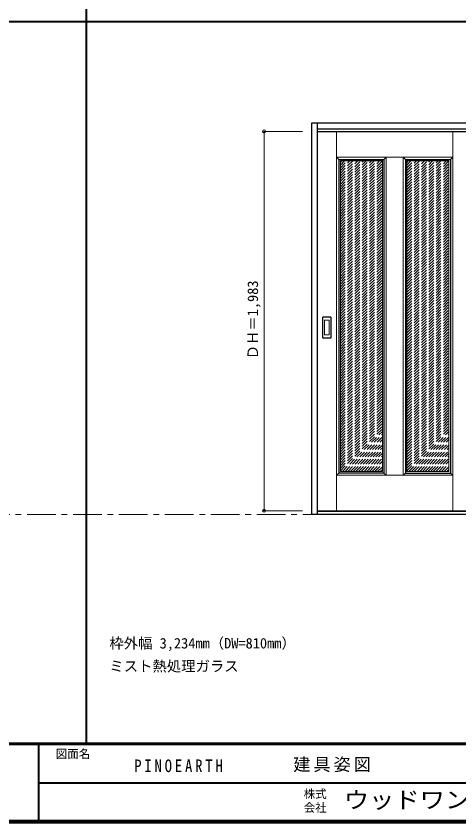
# Model space of a CAD drawing. Units: millimetres, scale not verified. Extents: x -6000 to 5700, y -4307 to 4260.
# Drawn here: x -267 to 2046, y -4205 to 12 of the extents above; entities that cross this region are included whole.
import ezdxf
from ezdxf.enums import TextEntityAlignment as Align

# ---------------------------------------------------------------- set-up
doc = ezdxf.new("R2010")
doc.units = ezdxf.units.MM
doc.header["$LTSCALE"] = 30
doc.header["$PDMODE"] = 32
doc.header["$PDSIZE"] = 15
doc.linetypes.add('CHAIN1', pattern=[8, 5, -1, 1, -1])
doc.linetypes.add('DASHED1', pattern=[1.8, 1.2, -0.6])
for name, color, linetype, lineweight in [('0-2_扉', 3, 'Continuous', 25), ('0-3_仕上げ', 7, 'Continuous', 18), ('0-4_枠', 3, 'Continuous', 25), ('0-6_引手', 3, 'Continuous', 25), ('0-B_寸法', 7, 'Continuous', 9), ('0-C_ハッチ', 4, 'DASHED1', 9), ('F-1_枠', 6, 'Continuous', 40)]:
    doc.layers.add(name, color=color, linetype=linetype, lineweight=lineweight)
doc.layers.add('0-A_文字', color=7, linetype='Continuous')
doc.layers.add('F-A_文字', color=7, linetype='Continuous')
doc.styles.add('ＭＳ ゴシック', font='')
doc.styles.get('ＭＳ ゴシック').set_extended_font_data('MS Gothic')

msp = doc.modelspace()

# ---------------------------------------------------------------- linework, layer by layer
at = {"layer": '0-2_扉'}
for p, q in [((1308, -590.25), (2895, -590.25)), ((1308, -2573.25), (2895, -2573.25))]:
    msp.add_line(p, q, dxfattribs=at)
at = {"layer": '0-2_扉', "color": 4, "linetype": 'DASHED1', "lineweight": 9}
msp.add_lwpolyline([(1308, -2573.25), (1305, -2573.25), (1305, -590.25), (1308, -590.25)], dxfattribs=at)
at = {"layer": '0-3_仕上げ'}
for p, q in [((1406.5, -2573.25), (1406.5, -590.25)), ((2013.5, -2573.25), (2013.5, -590.25)), ((1406.5, -725.25), (2013.5, -725.25)), ((1406.5, -725.25), (1418.5, -737.25)), ((1666, -725.25), (1654, -737.25)), ((1666, -725.25), (1666, -2388.25)), ((1754, -725.25), (1766, -737.25)), ((1754, -725.25), (1754, -2388.25)), ((2013.5, -725.25), (2001.5, -737.25)), ((1418.5, -2376.25), (1406.5, -2388.25)), ((2013.5, -2388.25), (1406.5, -2388.25)), ((1654, -2376.25), (1666, -2388.25)), ((1766, -2376.25), (1754, -2388.25)), ((2001.5, -2376.25), (2013.5, -2388.25))]:
    msp.add_line(p, q, dxfattribs=at)
at = {"layer": '0-3_仕上げ', "color": 3, "lineweight": 25}
for p, q in [((1418.5, -737.25), (1654, -737.25)), ((1418.5, -737.25), (1418.5, -2376.25)), ((1654, -737.25), (1654, -2376.25)), ((1766, -737.25), (2001.5, -737.25)), ((1766, -737.25), (1766, -2376.25)), ((2001.5, -737.25), (2001.5, -2376.25)), ((1654, -2376.25), (1418.5, -2376.25)), ((1766, -2376.25), (2001.5, -2376.25))]:
    msp.add_line(p, q, dxfattribs=at)
at = {"layer": '0-4_枠'}
for p, q in [((1278, -546.25), (4512, -546.25)), ((1278, -2593.25), (1278, -546.25)), ((1308, -2593.25), (1308, -546.25)), ((1308, -576.25), (4482, -576.25)), ((4512, -2593.25), (1278, -2593.25)), ((4482, -2578.25), (1308, -2578.25))]:
    msp.add_line(p, q, dxfattribs=at)
at = {"layer": '0-6_引手'}
for p, q in [((1335, -1669.25), (1335, -1562.25)), ((1375.5, -1560.75), (1336.5, -1560.75)), ((1377, -1562.25), (1377, -1669.25)), ((1375.5, -1670.75), (1336.5, -1670.75))]:
    msp.add_line(p, q, dxfattribs=at)
at = {"layer": '0-6_引手', "color": 7, "lineweight": 18}
for p, q in [((1343.5, -1653.25), (1343.5, -1578.25)), ((1367, -1576.75), (1345, -1576.75)), ((1368.5, -1578.25), (1368.5, -1653.25)), ((1367, -1654.75), (1345, -1654.75))]:
    msp.add_line(p, q, dxfattribs=at)
at = {"layer": '0-6_引手'}
for centre, start, end in [((1336.5, -1562.25), 90, 180), ((1375.5, -1562.25), 0, 90), ((1336.5, -1669.25), 180, 270), ((1375.5, -1669.25), 270, 0)]:
    msp.add_arc(centre, 1.5, start, end, dxfattribs=at)
at = {"layer": '0-6_引手', "color": 7, "lineweight": 18}
for centre, start, end in [((1345, -1578.25), 90, 180), ((1367, -1578.25), 0, 90), ((1345, -1653.25), 180, 270), ((1367, -1653.25), 270, 0)]:
    msp.add_arc(centre, 1.5, start, end, dxfattribs=at)
at = {"layer": '0-B_寸法', "color": 4}
for p, q in [((1028, -590.25), (1228, -590.25)), ((1028, -590.25), (1028, -2573.25)), ((1028, -2573.25), (1228, -2573.25))]:
    msp.add_line(p, q, dxfattribs=at)
at = {"layer": '0-B_寸法'}
for p in [(1028, -590.25), (1028, -2573.25)]:
    msp.add_point(p, dxfattribs=at)
at = {"layer": '0-C_ハッチ', "linetype": 'Continuous'}
for p, q in [((1426.5, -745.25), (1646, -745.25)), ((1426.5, -745.25), (1426.5, -2368.25)), ((1646, -745.25), (1646, -2368.25)), ((1774, -745.25), (1993.5, -745.25)), ((1774, -745.25), (1774, -2368.25)), ((1993.5, -745.25), (1993.5, -2368.25)), ((1646, -2368.25), (1426.5, -2368.25)), ((1774, -2368.25), (1993.5, -2368.25))]:
    msp.add_line(p, q, dxfattribs=at)
at = {"layer": '0-C_ハッチ'}
for p, q in [((1426.5, -752.44), (1433.69, -745.25)), ((1426.5, -964.57), (1645.82, -745.25)), ((1426.5, -950.43), (1631.68, -745.25)), ((1426.5, -936.29), (1617.54, -745.25)), ((1426.5, -922.15), (1603.39, -745.25)), ((1426.5, -908), (1589.25, -745.25)), ((1426.5, -893.86), (1575.11, -745.25)), ((1426.5, -879.72), (1560.97, -745.25)), ((1426.5, -865.58), (1546.83, -745.25)), ((1426.5, -851.43), (1532.68, -745.25)), ((1426.5, -837.29), (1518.54, -745.25)), ((1426.5, -823.15), (1504.4, -745.25)), ((1426.5, -809.01), (1490.26, -745.25)), ((1426.5, -794.87), (1476.12, -745.25)), ((1426.5, -780.72), (1461.97, -745.25)), ((1426.5, -766.58), (1447.83, -745.25)), ((1774, -752.44), (1781.19, -745.25)), ((1774, -964.57), (1993.32, -745.25)), ((1774, -950.43), (1979.18, -745.25)), ((1774, -936.29), (1965.04, -745.25)), ((1774, -922.15), (1950.89, -745.25)), ((1774, -908), (1936.75, -745.25)), ((1774, -893.86), (1922.61, -745.25)), ((1774, -879.72), (1908.47, -745.25)), ((1774, -865.58), (1894.33, -745.25)), ((1774, -851.43), (1880.18, -745.25)), ((1774, -837.29), (1866.04, -745.25)), ((1774, -823.15), (1851.9, -745.25)), ((1774, -809.01), (1837.76, -745.25)), ((1774, -794.87), (1823.62, -745.25)), ((1774, -780.72), (1809.47, -745.25)), ((1774, -766.58), (1795.33, -745.25)), ((1426.5, -978.71), (1646, -759.21)), ((1426.5, -992.86), (1646, -773.36)), ((1426.5, -1007), (1646, -787.5)), ((1774, -978.71), (1993.5, -759.21)), ((1774, -992.86), (1993.5, -773.36)), ((1774, -1007), (1993.5, -787.5)), ((1426.5, -1021.14), (1646, -801.64)), ((1426.5, -1035.28), (1646, -815.78)), ((1426.5, -1049.42), (1646, -829.92)), ((1774, -1021.14), (1993.5, -801.64)), ((1774, -1035.28), (1993.5, -815.78)), ((1774, -1049.42), (1993.5, -829.92)), ((1426.5, -1063.57), (1646, -844.07)), ((1426.5, -1077.71), (1646, -858.21)), ((1426.5, -1091.85), (1646, -872.35)), ((1774, -1063.57), (1993.5, -844.07)), ((1774, -1077.71), (1993.5, -858.21)), ((1774, -1091.85), (1993.5, -872.35)), ((1426.5, -1105.99), (1646, -886.49)), ((1426.5, -1120.14), (1646, -900.64)), ((1426.5, -1134.28), (1646, -914.78)), ((1774, -1105.99), (1993.5, -886.49)), ((1774, -1120.14), (1993.5, -900.64)), ((1774, -1134.28), (1993.5, -914.78)), ((1426.5, -1148.42), (1646, -928.92)), ((1426.5, -1162.56), (1646, -943.06)), ((1426.5, -1176.7), (1646, -957.2)), ((1774, -1148.42), (1993.5, -928.92)), ((1774, -1162.56), (1993.5, -943.06)), ((1774, -1176.7), (1993.5, -957.2)), ((1426.5, -1190.85), (1646, -971.35)), ((1426.5, -1204.99), (1646, -985.49)), ((1426.5, -1219.13), (1646, -999.63)), ((1774, -1190.85), (1993.5, -971.35)), ((1774, -1204.99), (1993.5, -985.49)), ((1774, -1219.13), (1993.5, -999.63)), ((1426.5, -1233.27), (1646, -1013.77)), ((1426.5, -1247.41), (1646, -1027.91)), ((1426.5, -1261.56), (1646, -1042.06)), ((1774, -1233.27), (1993.5, -1013.77)), ((1774, -1247.41), (1993.5, -1027.91)), ((1774, -1261.56), (1993.5, -1042.06)), ((1426.5, -1275.7), (1646, -1056.2)), ((1426.5, -1289.84), (1646, -1070.34)), ((1426.5, -1303.98), (1646, -1084.48)), ((1774, -1275.7), (1993.5, -1056.2)), ((1774, -1289.84), (1993.5, -1070.34)), ((1774, -1303.98), (1993.5, -1084.48)), ((1426.5, -1318.12), (1646, -1098.62)), ((1426.5, -1332.27), (1646, -1112.77)), ((1426.5, -1346.41), (1646, -1126.91)), ((1774, -1318.12), (1993.5, -1098.62)), ((1774, -1332.27), (1993.5, -1112.77)), ((1774, -1346.41), (1993.5, -1126.91)), ((1426.5, -1360.55), (1646, -1141.05)), ((1426.5, -1374.69), (1646, -1155.19)), ((1426.5, -1388.84), (1646, -1169.34)), ((1774, -1360.55), (1993.5, -1141.05)), ((1774, -1374.69), (1993.5, -1155.19)), ((1774, -1388.84), (1993.5, -1169.34)), ((1426.5, -1402.98), (1646, -1183.48)), ((1426.5, -1417.12), (1646, -1197.62)), ((1426.5, -1431.26), (1646, -1211.76)), ((1774, -1402.98), (1993.5, -1183.48)), ((1774, -1417.12), (1993.5, -1197.62)), ((1774, -1431.26), (1993.5, -1211.76)), ((1426.5, -1445.4), (1646, -1225.9)), ((1426.5, -1459.55), (1646, -1240.05)), ((1426.5, -1473.69), (1646, -1254.19)), ((1774, -1445.4), (1993.5, -1225.9)), ((1774, -1459.55), (1993.5, -1240.05)), ((1774, -1473.69), (1993.5, -1254.19)), ((1426.5, -1487.83), (1646, -1268.33)), ((1426.5, -1501.97), (1646, -1282.47)), ((1426.5, -1516.11), (1646, -1296.61)), ((1774, -1487.83), (1993.5, -1268.33)), ((1774, -1501.97), (1993.5, -1282.47)), ((1774, -1516.11), (1993.5, -1296.61)), ((1426.5, -1530.26), (1646, -1310.76)), ((1426.5, -1544.4), (1646, -1324.9)), ((1426.5, -1558.54), (1646, -1339.04)), ((1774, -1530.26), (1993.5, -1310.76)), ((1774, -1544.4), (1993.5, -1324.9)), ((1774, -1558.54), (1993.5, -1339.04)), ((1426.5, -1572.68), (1646, -1353.18)), ((1426.5, -1586.83), (1646, -1367.33)), ((1426.5, -1600.97), (1646, -1381.47)), ((1774, -1572.68), (1993.5, -1353.18)), ((1774, -1586.83), (1993.5, -1367.33)), ((1774, -1600.97), (1993.5, -1381.47)), ((1426.5, -1615.11), (1646, -1395.61)), ((1426.5, -1629.25), (1646, -1409.75)), ((1426.5, -1643.39), (1646, -1423.89)), ((1774, -1615.11), (1993.5, -1395.61)), ((1774, -1629.25), (1993.5, -1409.75)), ((1774, -1643.39), (1993.5, -1423.89)), ((1426.5, -1657.54), (1646, -1438.04)), ((1426.5, -1671.68), (1646, -1452.18)), ((1426.5, -1685.82), (1646, -1466.32)), ((1774, -1657.54), (1993.5, -1438.04)), ((1774, -1671.68), (1993.5, -1452.18)), ((1774, -1685.82), (1993.5, -1466.32)), ((1426.5, -1699.96), (1646, -1480.46)), ((1426.5, -1714.1), (1646, -1494.6)), ((1426.5, -1728.25), (1646, -1508.75)), ((1774, -1699.96), (1993.5, -1480.46)), ((1774, -1714.1), (1993.5, -1494.6)), ((1774, -1728.25), (1993.5, -1508.75)), ((1426.5, -1742.39), (1646, -1522.89)), ((1426.5, -1756.53), (1646, -1537.03)), ((1426.5, -1770.67), (1646, -1551.17)), ((1774, -1742.39), (1993.5, -1522.89)), ((1774, -1756.53), (1993.5, -1537.03)), ((1774, -1770.67), (1993.5, -1551.17)), ((1426.5, -1784.82), (1646, -1565.32)), ((1426.5, -1798.96), (1646, -1579.46)), ((1426.5, -1813.1), (1646, -1593.6)), ((1774, -1784.82), (1993.5, -1565.32)), ((1774, -1798.96), (1993.5, -1579.46)), ((1774, -1813.1), (1993.5, -1593.6)), ((1426.5, -1827.24), (1646, -1607.74)), ((1426.5, -1841.38), (1646, -1621.88)), ((1426.5, -1855.53), (1646, -1636.03)), ((1774, -1827.24), (1993.5, -1607.74)), ((1774, -1841.38), (1993.5, -1621.88)), ((1774, -1855.53), (1993.5, -1636.03)), ((1426.5, -1869.67), (1646, -1650.17)), ((1426.5, -1883.81), (1646, -1664.31)), ((1426.5, -1897.95), (1646, -1678.45)), ((1774, -1869.67), (1993.5, -1650.17)), ((1774, -1883.81), (1993.5, -1664.31)), ((1774, -1897.95), (1993.5, -1678.45)), ((1426.5, -1912.09), (1646, -1692.59)), ((1426.5, -1926.24), (1646, -1706.74)), ((1426.5, -1940.38), (1646, -1720.88)), ((1774, -1912.09), (1993.5, -1692.59)), ((1774, -1926.24), (1993.5, -1706.74)), ((1774, -1940.38), (1993.5, -1720.88)), ((1426.5, -1954.52), (1646, -1735.02)), ((1426.5, -1968.66), (1646, -1749.16)), ((1426.5, -1982.81), (1646, -1763.31)), ((1774, -1954.52), (1993.5, -1735.02)), ((1774, -1968.66), (1993.5, -1749.16)), ((1774, -1982.81), (1993.5, -1763.31)), ((1426.5, -1996.95), (1646, -1777.45)), ((1426.5, -2011.09), (1646, -1791.59)), ((1426.5, -2025.23), (1646, -1805.73)), ((1774, -1996.95), (1993.5, -1777.45)), ((1774, -2011.09), (1993.5, -1791.59)), ((1774, -2025.23), (1993.5, -1805.73)), ((1426.5, -2039.37), (1646, -1819.87)), ((1426.5, -2053.52), (1646, -1834.02)), ((1426.5, -2067.66), (1646, -1848.16)), ((1774, -2039.37), (1993.5, -1819.87)), ((1774, -2053.52), (1993.5, -1834.02)), ((1774, -2067.66), (1993.5, -1848.16)), ((1426.5, -2081.8), (1646, -1862.3)), ((1426.5, -2095.94), (1646, -1876.44)), ((1426.5, -2110.08), (1646, -1890.58)), ((1774, -2081.8), (1993.5, -1862.3)), ((1774, -2095.94), (1993.5, -1876.44)), ((1774, -2110.08), (1993.5, -1890.58)), ((1426.5, -2124.23), (1646, -1904.73)), ((1426.5, -2138.37), (1646, -1918.87)), ((1426.5, -2152.51), (1646, -1933.01)), ((1774, -2124.23), (1993.5, -1904.73)), ((1774, -2138.37), (1993.5, -1918.87)), ((1774, -2152.51), (1993.5, -1933.01)), ((1426.5, -2166.65), (1646, -1947.15)), ((1426.5, -2180.8), (1646, -1961.3)), ((1426.5, -2194.94), (1646, -1975.44)), ((1774, -2166.65), (1993.5, -1947.15)), ((1774, -2180.8), (1993.5, -1961.3)), ((1774, -2194.94), (1993.5, -1975.44)), ((1426.5, -2209.08), (1646, -1989.58)), ((1426.5, -2223.22), (1646, -2003.72)), ((1426.5, -2237.36), (1646, -2017.86)), ((1774, -2209.08), (1993.5, -1989.58)), ((1774, -2223.22), (1993.5, -2003.72)), ((1774, -2237.36), (1993.5, -2017.86)), ((1426.5, -2251.51), (1646, -2032.01)), ((1426.5, -2265.65), (1646, -2046.15)), ((1426.5, -2279.79), (1646, -2060.29)), ((1774, -2251.51), (1993.5, -2032.01)), ((1774, -2265.65), (1993.5, -2046.15)), ((1774, -2279.79), (1993.5, -2060.29)), ((1426.5, -2293.93), (1646, -2074.43)), ((1426.5, -2308.07), (1646, -2088.57)), ((1426.5, -2322.22), (1646, -2102.72)), ((1774, -2293.93), (1993.5, -2074.43)), ((1774, -2308.07), (1993.5, -2088.57)), ((1774, -2322.22), (1993.5, -2102.72)), ((1426.5, -2336.36), (1646, -2116.86)), ((1426.5, -2350.5), (1646, -2131)), ((1426.5, -2364.64), (1646, -2145.14)), ((1774, -2336.36), (1993.5, -2116.86)), ((1774, -2350.5), (1993.5, -2131)), ((1774, -2364.64), (1993.5, -2145.14)), ((1437.03, -2368.25), (1646, -2159.29)), ((1451.18, -2368.25), (1646, -2173.43)), ((1465.32, -2368.25), (1646, -2187.57)), ((1784.53, -2368.25), (1993.5, -2159.29)), ((1798.68, -2368.25), (1993.5, -2173.43)), ((1812.82, -2368.25), (1993.5, -2187.57)), ((1479.46, -2368.25), (1646, -2201.71)), ((1493.6, -2368.25), (1646, -2215.85)), ((1507.74, -2368.25), (1646, -2230)), ((1826.96, -2368.25), (1993.5, -2201.71)), ((1841.1, -2368.25), (1993.5, -2215.85)), ((1855.24, -2368.25), (1993.5, -2230)), ((1521.89, -2368.25), (1646, -2244.14)), ((1536.03, -2368.25), (1646, -2258.28)), ((1550.17, -2368.25), (1646, -2272.42)), ((1869.39, -2368.25), (1993.5, -2244.14)), ((1883.53, -2368.25), (1993.5, -2258.28)), ((1897.67, -2368.25), (1993.5, -2272.42)), ((1564.31, -2368.25), (1646, -2286.56)), ((1578.46, -2368.25), (1646, -2300.71)), ((1592.6, -2368.25), (1646, -2314.85)), ((1911.81, -2368.25), (1993.5, -2286.56)), ((1925.96, -2368.25), (1993.5, -2300.71)), ((1940.1, -2368.25), (1993.5, -2314.85)), ((1606.74, -2368.25), (1646, -2328.99)), ((1620.88, -2368.25), (1646, -2343.13)), ((1635.02, -2368.25), (1646, -2357.28)), ((1954.24, -2368.25), (1993.5, -2328.99)), ((1968.38, -2368.25), (1993.5, -2343.13)), ((1982.52, -2368.25), (1993.5, -2357.28))]:
    msp.add_line(p, q, dxfattribs=at)
at = {"layer": '0-C_ハッチ', "color": 7, "linetype": 'CHAIN1', "lineweight": 18}
msp.add_line((-5490, -2593.25), (5700, -2593.25), dxfattribs=at)
at = {"layer": 'F-1_枠'}
for p, q in [((100, -3790), (100, 4175)), ((-6000, -15.5), (5700, -15.5)), ((5700, -3790), (-6000, -3790)), ((5700, -3795), (-6000, -3795)), ((-150, -3795), (-150, -4195)), ((-150, -3995), (5690, -3995.01)), ((5700, -4195), (-6000, -4195)), ((5700, -4200), (-6000, -4200)), ((5700, -4205), (-6000, -4205))]:
    msp.add_line(p, q, dxfattribs=at)

# ---------------------------------------------------------------- texts
at = {"layer": '0-A_文字', "style": 'ＭＳ ゴシック'}
for s, p in [('枠外幅 3,234mm（DW=810mm）', (220, -3310)), ('ミスト熱処理ガラス', (220, -3430))]:
    msp.add_text(s, height=54.99, dxfattribs=at).set_placement(p, align=Align.BOTTOM_LEFT)
at = {"layer": '0-B_寸法', "style": 'ＭＳ ゴシック'}
msp.add_text('ＤＨ＝1,983', height=54.99, rotation=90, dxfattribs=at).set_placement((1013, -1782), align=Align.BOTTOM_LEFT)
at = {"layer": 'F-A_文字', "style": 'ＭＳ ゴシック'}
for s, p in [('図面名', (-60, -3880)), ('株式', (1235, -4089)), ('会社', (1235, -4161))]:
    msp.add_text(s, height=43.99, dxfattribs=at).set_placement(p, align=Align.BOTTOM_LEFT)
at = {"layer": 'F-A_文字', "style": 'ＭＳ ゴシック', "width": 1.1}
msp.add_text('ウッドワン・・・', height=87.98, dxfattribs=at).set_placement((1445, -4155), align=Align.BOTTOM_LEFT)
at = {"layer": 'F-A_文字', "char_height": 65.98, "attachment_point": 7, "style": 'ＭＳ ゴシック'}
for s, insert in [('\\T1.39;\\W0.85;PINOEARTH', (350, -3940.79)), ('\\T1.17;建具姿図', (1180.42, -3940))]:
    msp.add_mtext(s, dxfattribs=dict(at, insert=insert))

doc.saveas('drawing.dxf')
